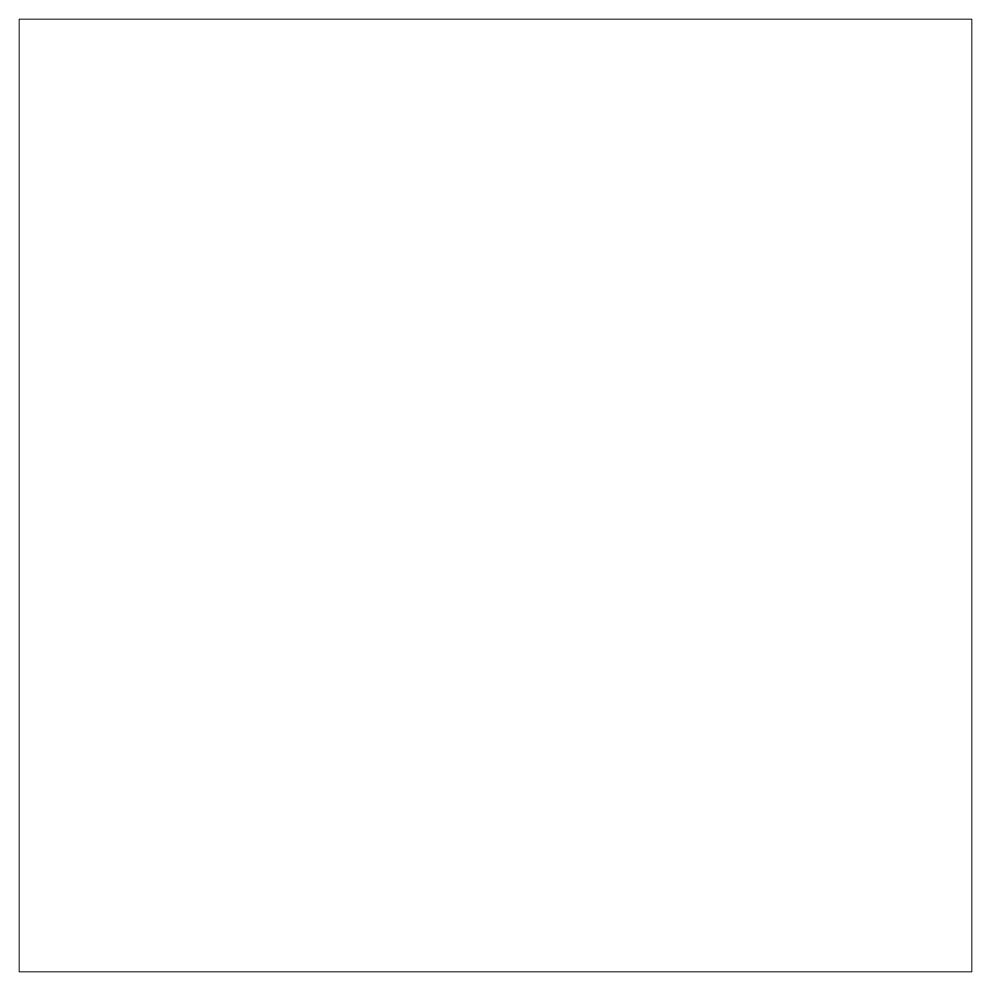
# Model space of a CAD drawing. Header units: millimetres. Extents: x 100 to 200, y 0 to 100.
import ezdxf

# ---------------------------------------------------------------- set-up
doc = ezdxf.new("R2010")
doc.units = ezdxf.units.MM
doc.layers.get('0').update_dxf_attribs({"linetype": 'CONTINUOUS', "lineweight": 0})

msp = doc.modelspace()

# ---------------------------------------------------------------- linework, layer by layer
for p, q in [((100, 100), (200, 100)), ((100, 0), (100, 100)), ((200, 100), (200, 0)), ((200, 0), (100, 0))]:
    msp.add_line(p, q)

doc.saveas('drawing.dxf')
